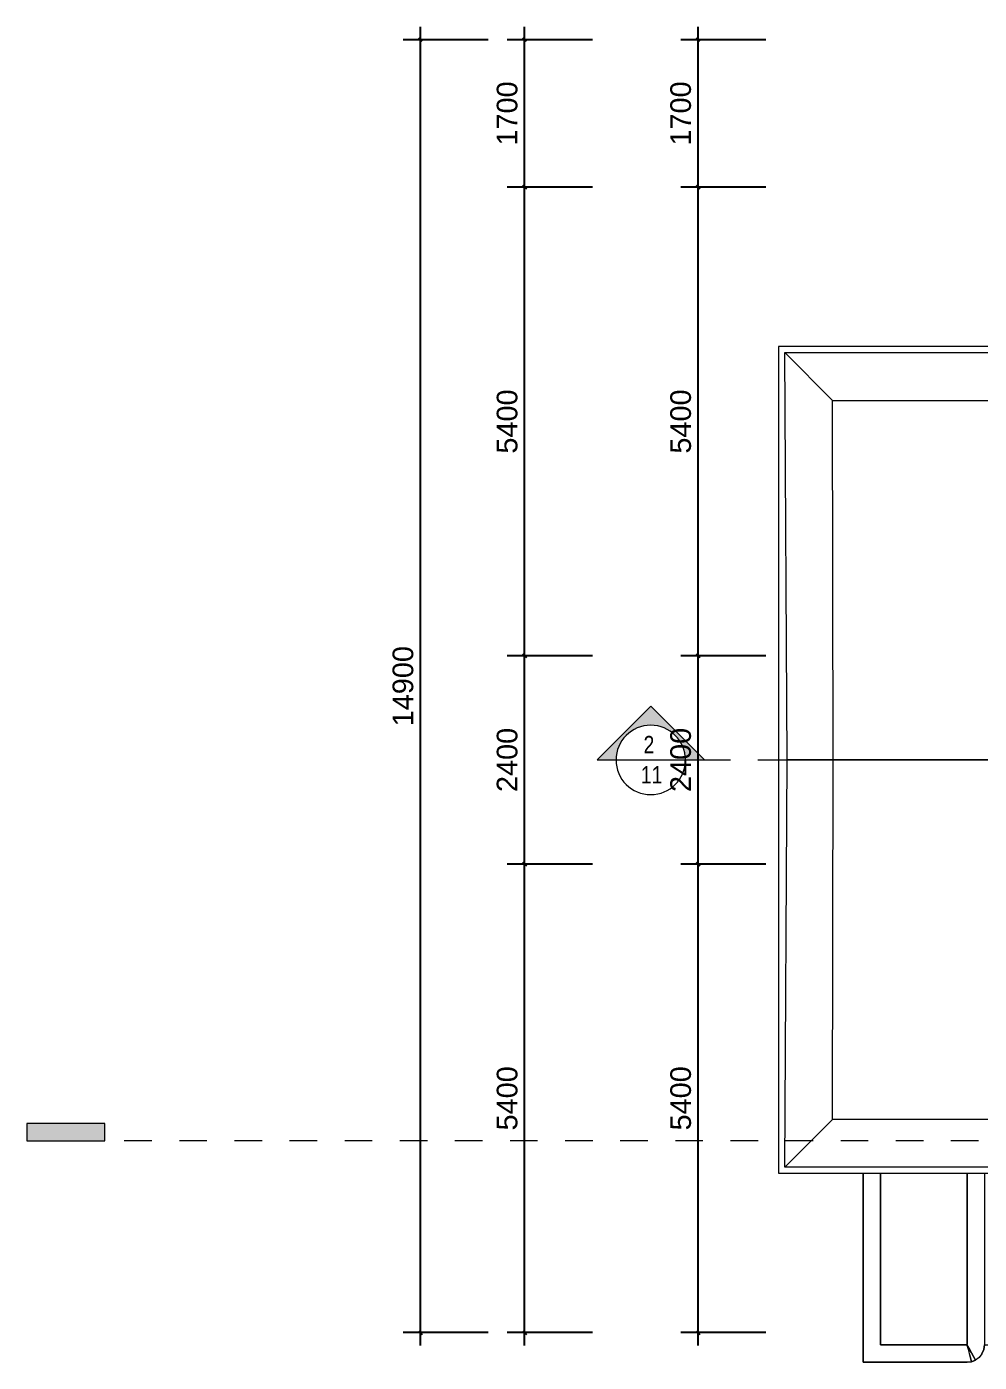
# Model space of a CAD drawing. Header units: millimetres. Extents: x -20510 to 108935, y -243239 to 20306.
# Drawn here: x -14938 to -3961, y -175342 to -159950 of the extents above; entities that cross this region are included whole.
import ezdxf

# ---------------------------------------------------------------- set-up
doc = ezdxf.new("R2010")
doc.units = ezdxf.units.MM
doc.linetypes.add('Abgebrochen', pattern=[714.375, 476.25, -238.125])
doc.linetypes.add('Aligning Line', pattern=[635, 317.5, -317.5])
for name, color, linetype, lineweight in [('A-ANNO-DIMS', 1, 'Continuous', 9), ('A-DETL', 8, 'Continuous', 9), ('A-GENM', 3, 'Continuous', 9), ('G-ANNO-SYMB', 6, 'Abgebrochen', 9), ('G-IMPT', 8, 'Continuous', 9)]:
    doc.layers.add(name, color=color, linetype=linetype, lineweight=lineweight)
doc.styles.add('Arial', font='arial.ttf', dxfattribs={"width": 0.8, "height": 250})
doc.styles.add('Arial_5', font='arial.ttf', dxfattribs={"height": 238.125})
doc.dimstyles.new('SecretInternalLinAngDimStyle5p4736185', dxfattribs={"dimscale": 304.8, "dimtxt": 242.94927, "dimasz": 0.130208, "dimexe": 0.656168, "dimexo": 0.0625, "dimgap": 0.260417, "dimtad": 1, "dimdec": 0, "dimrnd": 100, "dimzin": 0, "dimdsep": 46, "dimtxsty": 'Arial_5', "dimblk1": 'OBLIQUE', "dimblk2": 'OBLIQUE', "dimsah": 1, "dimcen": 0.09, "dimdle": 0.492126, "dimazin": 0, "dimtfac": 1, "dimtdec": 4, "dimtix": 1, "dimtmove": 0, "dimatfit": 3, "dimfxl": 2.624672, "dimfxlon": 1, "dimtvp": 1, "dimtolj": 1, "dimtzin": 0, "dimarcsym": 2})

# ---------------------------------------------------------------- blocks, each defined once
blk = doc.blocks.new('Detail View - M_Section Tail - Filled Horizontal-28776-05_MẶT BẰNG TẦNG ÁP MÁI')
at = {"layer": 'G-ANNO-SYMB', "linetype": 'Continuous'}
blk.add_hatch(color=256, dxfattribs=at).paths.add_polyline_path([(0, 2), (0, 0), (-9, 0), (-9, 2)])
for p, q in [((0, 2), (-9, 2)), ((-9, 2), (-9, 0)), ((0, 0), (0, 2)), ((-9, 0), (0, 0))]:
    blk.add_line(p, q, dxfattribs=at)
blk = doc.blocks.new('Mat_Tien_3dsMax - Sync_3dsMax_To_Revit-2401403-06_MẶT BẰNG TẦNG TUM')
at = {"layer": 'A-DETL'}
blk.add_line((-6603, 4694), (504, 4694), dxfattribs=at)
at = {"layer": 'A-GENM'}
for p, q in [((-850, 2965), (-850, -2965)), ((4189, 2965), (-850, 2965)), ((4189, 2345), (4189, 2965)), ((4189, -2345), (4189, 2345)), ((4189, -2965), (4189, -2345)), ((-850, -2965), (3223, -2965)), ((3223, -2965), (4189, -2965))]:
    blk.add_line(p, q, dxfattribs=at)
at = {"layer": 'G-IMPT'}
for p, q in [((-696, 6917), (-649, 6935)), ((-696, 6917), (-649, 6935)), ((-649, 6935), (-600, 6942)), ((-649, 6935), (-600, 6942)), ((-600, 6942), (0, 6942)), ((0, 6942), (-600, 6942)), ((0, 6942), (0, 4764)), ((0, 4764), (0, 6942)), ((-800, 6742), (-792, 6793)), ((-800, 6742), (-792, 6793)), ((-792, 6793), (-770, 6843)), ((-792, 6793), (-770, 6843)), ((-770, 6843), (-737, 6885)), ((-770, 6843), (-737, 6885)), ((-599, 6744), (-770, 6843)), ((-770, 6843), (-597, 6740)), ((-737, 6885), (-696, 6917)), ((-737, 6885), (-696, 6917)), ((-800, 4764), (-800, 6742)), ((-800, 4764), (-800, 6742)), ((-601, 6748), (-598, 6745)), ((-600, 6726), (-598, 6737)), ((-598, 6737), (-600, 6726)), ((-600, 4764), (-600, 6726)), ((-600, 6726), (-600, 4764)), ((-587, 6742), (-599, 6740)), ((-587, 6742), (-599, 6740)), ((-599, 6740), (-597, 6741)), ((-598, 6737), (-597, 6740)), ((-597, 6740), (-598, 6737)), ((-597, 6741), (-595, 6742)), ((-597, 6740), (-595, 6742)), ((-595, 6742), (-597, 6740)), ((-597, 6741), (-595, 6742)), ((-587, 6742), (-200, 6742)), ((-200, 6742), (-587, 6742)), ((-200, 6742), (-200, 4764)), ((-200, 4764), (-200, 6742)), ((-6674, 4764), (-6674, 0)), ((574, 4764), (-6674, 4764)), ((-6574, 0), (-6603, 4694)), ((-6603, 4694), (-6052, 4142)), ((504, 4694), (500, 4164)), ((574, 4164), (574, 4764)), ((-300, 2965), (-300, 4164)), ((700, 4164), (-300, 4164)), ((700, 4164), (700, 2965)), ((-6052, 4142), (-300, 4142)), ((-6045, 0), (-6052, 4142)), ((-850, 2965), (-700, 2814)), ((4189, 2814), (4189, 2965)), ((-700, 2814), (-700, -2814)), ((4189, 2814), (-700, 2814)), ((-300, 0), (-300, 2814)), ((700, 2814), (700, 0)), ((4189, 2164), (4189, 2814)), ((100, 2164), (4189, 2164)), ((100, 0), (100, 2164)), ((700, 2164), (3840, 2164)), ((4189, 2164), (4189, 0)), ((4189, 0), (4189, 2164)), ((-6674, 0), (-6574, 0)), ((-6045, 0), (-6574, 0)), ((-850, 0), (-6045, 0)), ((-300, 0), (-700, 0)), ((700, 0), (700, -2814)), ((4189, 0), (4189, -2165)), ((4189, -2165), (4189, 0)), ((-6674, 0), (-6574, 0)), ((-6674, 0), (-6674, -4764)), ((-6603, -4694), (-6574, 0)), ((-6574, 0), (-6045, 0)), ((-6052, -4142), (-6045, 0)), ((-6045, 0), (-850, 0)), ((-700, 0), (-300, 0)), ((-300, 0), (-300, -2814)), ((100, -2165), (100, 0)), ((4189, -2165), (4189, -1800)), ((4189, -2165), (100, -2165)), ((700, -2165), (4189, -2165)), ((4189, -2814), (4189, -2165)), ((-850, -2965), (-700, -2814)), ((-700, -2814), (4189, -2814)), ((4189, -2814), (4189, -2965)), ((-300, -2965), (-300, -4164)), ((700, -2965), (700, -4164)), ((-6052, -4142), (-6603, -4694)), ((-300, -4142), (-6052, -4142)), ((700, -4164), (-300, -4164)), ((500, -4164), (504, -4694)), ((574, -4164), (574, -4764)), ((-6674, -4764), (574, -4764)), ((504, -4694), (-6603, -4694)), ((-5700, -4764), (-5700, -6942)), ((-5700, -6942), (-5700, -4764)), ((-5500, -4764), (-5500, -6742)), ((-5500, -6742), (-5500, -4764)), ((-4500, -6726), (-4500, -4764)), ((-4500, -4764), (-4500, -6726)), ((-4300, -4764), (-4300, -6742)), ((-4300, -4764), (-4300, -6742)), ((-800, -6742), (-800, -4764)), ((-800, -6742), (-800, -4764)), ((-800, -4764), (-800, -6742)), ((-600, -4764), (-600, -6726)), ((-600, -6726), (-600, -4764)), ((-200, -6742), (-200, -4764)), ((-200, -4764), (-200, -6742)), ((0, -6942), (0, -4764)), ((0, -4764), (0, -6942)), ((-5500, -6742), (-4513, -6742)), ((-4513, -6742), (-5500, -6742)), ((-4513, -6742), (-4501, -6740)), ((-4513, -6742), (-4501, -6740)), ((-4505, -6742), (-4503, -6740)), ((-4503, -6740), (-4505, -6742)), ((-4503, -6741), (-4505, -6742)), ((-4503, -6740), (-4502, -6737)), ((-4502, -6737), (-4503, -6740)), ((-4501, -6740), (-4503, -6741)), ((-4502, -6737), (-4500, -6726)), ((-4500, -6726), (-4502, -6737)), ((-4308, -6793), (-4300, -6742)), ((-4300, -6742), (-4308, -6793)), ((-4300, -6742), (-800, -6742)), ((-792, -6793), (-800, -6742)), ((-792, -6793), (-800, -6742)), ((-649, -6935), (-599, -6749)), ((-600, -6726), (-598, -6737)), ((-598, -6737), (-600, -6726)), ((-600, -6942), (-587, -6742)), ((-599, -6749), (-600, -6942)), ((-599, -6740), (-599, -6745)), ((-599, -6740), (-587, -6742)), ((-587, -6742), (-599, -6740)), ((-598, -6737), (-597, -6740)), ((-597, -6740), (-598, -6737)), ((-598, -6745), (-595, -6742)), ((-597, -6740), (-595, -6742)), ((-597, -6740), (-595, -6742)), ((-587, -6742), (-200, -6742)), ((-200, -6742), (-587, -6742)), ((-4450, -6935), (-4404, -6917)), ((-4404, -6917), (-4450, -6935)), ((-4362, -6886), (-4404, -6917)), ((-4362, -6886), (-4404, -6917)), ((-4330, -6843), (-4362, -6886)), ((-4330, -6843), (-4362, -6886)), ((-4330, -6843), (-4308, -6793)), ((-4308, -6793), (-4330, -6843)), ((-770, -6843), (-792, -6793)), ((-770, -6843), (-792, -6793)), ((-737, -6886), (-770, -6843)), ((-737, -6886), (-770, -6843)), ((-696, -6917), (-737, -6886)), ((-696, -6917), (-737, -6886)), ((-696, -6917), (-649, -6935)), ((-649, -6935), (-696, -6917)), ((-5700, -6942), (-4500, -6942)), ((-4500, -6942), (-5700, -6942)), ((-4500, -6942), (-4450, -6935)), ((-4450, -6935), (-4500, -6942)), ((-649, -6935), (-600, -6942)), ((-600, -6942), (-649, -6935)), ((-600, -6942), (0, -6942)), ((0, -6942), (-600, -6942))]:
    blk.add_line(p, q, dxfattribs=at)
at = {"layer": 'G-IMPT', "flags": 128}
for points in [[(-649, 6935), (-637, 6889), (-625, 6842), (-613, 6795), (-601, 6749)], [(-599, 6749), (-611, 6796), (-624, 6842), (-637, 6889), (-649, 6935)], [(-601, 6749), (-613, 6795), (-625, 6842), (-637, 6889), (-649, 6935)], [(-649, 6935), (-637, 6889), (-624, 6842), (-611, 6796), (-599, 6749)], [(-599, 6749), (-623, 6791), (-647, 6833), (-672, 6875), (-696, 6917)], [(-696, 6917), (-672, 6875), (-649, 6833), (-625, 6791), (-601, 6749)], [(-601, 6749), (-625, 6791), (-649, 6833), (-672, 6875), (-696, 6917)], [(-696, 6917), (-672, 6875), (-649, 6833), (-625, 6791), (-601, 6749)], [(-601, 6749), (-601, 6749), (-601, 6748), (-601, 6748), (-601, 6748)], [(-601, 6749), (-601, 6749), (-601, 6748), (-601, 6748), (-601, 6748)], [(-599, 6740), (-599, 6742), (-600, 6745), (-600, 6747), (-601, 6749)], [(-601, 6748), (-601, 6748), (-601, 6748), (-601, 6749), (-601, 6749)], [(-601, 6749), (-601, 6749), (-601, 6748), (-601, 6748), (-601, 6748)], [(-601, 6748), (-600, 6747), (-600, 6747), (-599, 6746), (-599, 6745)], [(-601, 6748), (-600, 6747), (-600, 6747), (-599, 6746), (-599, 6745)], [(-599, 6745), (-599, 6746), (-600, 6747), (-600, 6747), (-601, 6748)], [(-598, 6745), (-598, 6746), (-598, 6747), (-598, 6748), (-599, 6749)], [(-598, 6745), (-598, 6746), (-598, 6747), (-598, 6748), (-599, 6749)], [(-599, 6749), (-599, 6749), (-599, 6749), (-599, 6749), (-599, 6749)], [(-598, 6745), (-598, 6746), (-598, 6747), (-598, 6748), (-599, 6749)], [(-599, 6749), (-599, 6749), (-599, 6749), (-599, 6749), (-599, 6749)], [(-599, 6749), (-599, 6748), (-599, 6747), (-599, 6746), (-599, 6745)], [(-599, 6749), (-599, 6748), (-599, 6747), (-599, 6746), (-599, 6745)], [(-599, 6745), (-599, 6745), (-599, 6745), (-599, 6745), (-599, 6744)], [(-599, 6745), (-599, 6745), (-599, 6745), (-599, 6745), (-599, 6744)], [(-599, 6745), (-599, 6745), (-599, 6745), (-599, 6745), (-599, 6744)], [(-597, 6744), (-598, 6744), (-598, 6744), (-598, 6744), (-599, 6744)], [(-599, 6744), (-598, 6744), (-598, 6743), (-597, 6742), (-597, 6741)], [(-599, 6744), (-598, 6744), (-598, 6743), (-597, 6742), (-597, 6741)], [(-599, 6744), (-598, 6744), (-598, 6743), (-597, 6742), (-597, 6741)], [(-599, 6740), (-598, 6741), (-598, 6741), (-597, 6741), (-597, 6741)], [(-597, 6741), (-597, 6741), (-598, 6741), (-598, 6741), (-599, 6740)], [(-597, 6741), (-597, 6741), (-598, 6741), (-598, 6741), (-599, 6740)], [(-597, 6744), (-597, 6744), (-598, 6745), (-598, 6745), (-598, 6745)], [(-597, 6744), (-597, 6744), (-598, 6745), (-598, 6745), (-598, 6745)], [(-595, 6742), (-596, 6743), (-596, 6743), (-597, 6743), (-597, 6744)], [(-597, 6741), (-597, 6742), (-597, 6743), (-597, 6743), (-597, 6744)], [(-597, 6741), (-597, 6742), (-597, 6743), (-597, 6743), (-597, 6744)], [(-4503, -6741), (-4504, -6741), (-4504, -6742), (-4504, -6742), (-4505, -6742)], [(-4503, -6741), (-4504, -6741), (-4504, -6742), (-4504, -6742), (-4505, -6742)], [(-4503, -6741), (-4504, -6741), (-4504, -6742), (-4504, -6742), (-4505, -6742)], [(-4505, -6742), (-4504, -6742), (-4504, -6742), (-4504, -6741), (-4503, -6741)], [(-4502, -6745), (-4503, -6745), (-4503, -6744), (-4504, -6743), (-4505, -6742)], [(-4505, -6742), (-4504, -6743), (-4504, -6743), (-4503, -6743), (-4502, -6744)], [(-4505, -6742), (-4504, -6743), (-4504, -6743), (-4503, -6743), (-4502, -6744)], [(-4505, -6742), (-4504, -6743), (-4503, -6744), (-4503, -6745), (-4502, -6745)], [(-4502, -6745), (-4503, -6745), (-4503, -6744), (-4504, -6743), (-4505, -6742)], [(-4505, -6742), (-4504, -6743), (-4504, -6743), (-4503, -6743), (-4502, -6744)], [(-4502, -6745), (-4503, -6745), (-4503, -6744), (-4504, -6743), (-4505, -6742)], [(-4505, -6742), (-4504, -6744), (-4503, -6746), (-4502, -6747), (-4501, -6749)], [(-4501, -6740), (-4502, -6741), (-4502, -6741), (-4503, -6741), (-4503, -6741)], [(-4503, -6741), (-4503, -6741), (-4502, -6741), (-4502, -6741), (-4501, -6740)], [(-4501, -6744), (-4502, -6744), (-4502, -6743), (-4503, -6742), (-4503, -6741)], [(-4503, -6741), (-4503, -6742), (-4503, -6743), (-4503, -6743), (-4502, -6744)], [(-4502, -6744), (-4503, -6743), (-4503, -6743), (-4503, -6742), (-4503, -6741)], [(-4501, -6744), (-4502, -6744), (-4502, -6743), (-4503, -6742), (-4503, -6741)], [(-4503, -6741), (-4503, -6742), (-4503, -6743), (-4503, -6743), (-4502, -6744)], [(-4501, -6744), (-4502, -6744), (-4502, -6743), (-4503, -6742), (-4503, -6741)], [(-4502, -6744), (-4503, -6743), (-4503, -6743), (-4503, -6742), (-4503, -6741)], [(-4503, -6741), (-4503, -6742), (-4502, -6743), (-4502, -6744), (-4501, -6744)], [(-4502, -6744), (-4502, -6744), (-4502, -6745), (-4502, -6745), (-4502, -6745)], [(-4502, -6744), (-4502, -6744), (-4502, -6744), (-4502, -6744), (-4501, -6744)], [(-4502, -6744), (-4502, -6744), (-4502, -6745), (-4502, -6745), (-4502, -6745)], [(-4502, -6744), (-4502, -6744), (-4502, -6744), (-4502, -6744), (-4501, -6744)], [(-4502, -6745), (-4502, -6745), (-4502, -6745), (-4502, -6744), (-4502, -6744)], [(-4502, -6744), (-4502, -6744), (-4502, -6744), (-4502, -6744), (-4501, -6744)], [(-4502, -6745), (-4502, -6745), (-4502, -6745), (-4502, -6744), (-4502, -6744)], [(-4502, -6744), (-4502, -6744), (-4502, -6744), (-4502, -6744), (-4501, -6744)], [(-4502, -6745), (-4502, -6745), (-4502, -6745), (-4502, -6744), (-4502, -6744)], [(-4502, -6745), (-4502, -6746), (-4502, -6747), (-4501, -6748), (-4501, -6749)], [(-4499, -6748), (-4500, -6747), (-4501, -6747), (-4501, -6746), (-4502, -6745)], [(-4502, -6745), (-4502, -6746), (-4502, -6747), (-4501, -6748), (-4501, -6749)], [(-4499, -6748), (-4500, -6747), (-4501, -6747), (-4501, -6746), (-4502, -6745)], [(-4501, -6749), (-4501, -6748), (-4502, -6747), (-4502, -6746), (-4502, -6745)], [(-4501, -6749), (-4501, -6748), (-4502, -6747), (-4502, -6746), (-4502, -6745)], [(-4502, -6745), (-4501, -6746), (-4501, -6747), (-4500, -6747), (-4499, -6748)], [(-4499, -6748), (-4500, -6747), (-4501, -6747), (-4501, -6746), (-4502, -6745)], [(-4499, -6748), (-4500, -6747), (-4501, -6747), (-4501, -6746), (-4502, -6745)], [(-4499, -6748), (-4500, -6747), (-4500, -6746), (-4501, -6745), (-4501, -6744)], [(-4501, -6744), (-4501, -6745), (-4500, -6746), (-4500, -6747), (-4499, -6748)], [(-4501, -6744), (-4501, -6745), (-4500, -6746), (-4500, -6747), (-4499, -6748)], [(-4501, -6744), (-4501, -6745), (-4500, -6746), (-4500, -6747), (-4499, -6748)], [(-4501, -6749), (-4488, -6796), (-4476, -6842), (-4463, -6889), (-4450, -6935)], [(-4501, -6749), (-4488, -6796), (-4476, -6842), (-4463, -6889), (-4450, -6935)], [(-4404, -6917), (-4428, -6875), (-4452, -6833), (-4477, -6791), (-4501, -6749)], [(-4499, -6749), (-4499, -6749), (-4499, -6748), (-4499, -6748), (-4499, -6748)], [(-4499, -6749), (-4499, -6749), (-4499, -6748), (-4499, -6748), (-4499, -6748)], [(-4499, -6748), (-4499, -6748), (-4499, -6748), (-4499, -6749), (-4499, -6749)], [(-4450, -6935), (-4463, -6889), (-4475, -6842), (-4487, -6795), (-4499, -6749)], [(-4404, -6917), (-4427, -6875), (-4451, -6833), (-4475, -6791), (-4499, -6749)], [(-4499, -6749), (-4475, -6791), (-4451, -6833), (-4427, -6875), (-4404, -6917)], [(-601, -6749), (-625, -6791), (-649, -6833), (-672, -6875), (-696, -6917)], [(-601, -6749), (-600, -6747), (-600, -6745), (-599, -6742), (-599, -6740)], [(-599, -6745), (-599, -6746), (-600, -6747), (-600, -6747), (-601, -6748)], [(-599, -6745), (-599, -6746), (-600, -6747), (-600, -6747), (-601, -6748)], [(-601, -6748), (-601, -6748), (-601, -6748), (-601, -6749), (-601, -6749)], [(-601, -6748), (-601, -6748), (-601, -6748), (-601, -6749), (-601, -6749)], [(-597, -6741), (-597, -6742), (-598, -6743), (-598, -6744), (-599, -6744)], [(-599, -6744), (-598, -6744), (-598, -6743), (-597, -6742), (-597, -6741)], [(-599, -6744), (-598, -6744), (-598, -6743), (-597, -6742), (-597, -6741)], [(-595, -6742), (-596, -6744), (-597, -6746), (-598, -6747), (-599, -6749)], [(-599, -6744), (-599, -6745), (-599, -6745), (-599, -6745), (-599, -6745)], [(-599, -6744), (-598, -6744), (-598, -6744), (-598, -6744), (-597, -6744)], [(-599, -6745), (-599, -6745), (-599, -6745), (-599, -6745), (-599, -6744)], [(-597, -6744), (-598, -6744), (-598, -6744), (-598, -6744), (-599, -6744)], [(-599, -6745), (-599, -6745), (-599, -6745), (-599, -6745), (-599, -6744)], [(-598, -6745), (-598, -6746), (-598, -6747), (-598, -6748), (-599, -6749)], [(-599, -6749), (-599, -6748), (-599, -6747), (-599, -6746), (-599, -6745)], [(-598, -6745), (-598, -6746), (-598, -6747), (-598, -6748), (-599, -6749)], [(-599, -6749), (-599, -6748), (-599, -6747), (-599, -6746), (-599, -6745)], [(-599, -6749), (-598, -6748), (-598, -6747), (-598, -6746), (-598, -6745)], [(-599, -6749), (-599, -6749), (-599, -6749), (-599, -6749), (-599, -6749)], [(-599, -6749), (-599, -6749), (-599, -6749), (-599, -6749), (-599, -6749)], [(-597, -6744), (-597, -6744), (-598, -6745), (-598, -6745), (-598, -6745)], [(-597, -6744), (-597, -6744), (-598, -6745), (-598, -6745), (-598, -6745)], [(-595, -6742), (-595, -6742), (-596, -6742), (-596, -6741), (-597, -6741)], [(-597, -6741), (-597, -6742), (-597, -6743), (-597, -6743), (-597, -6744)], [(-597, -6741), (-597, -6742), (-597, -6743), (-597, -6743), (-597, -6744)]]:
    blk.add_lwpolyline(points, dxfattribs=at)
blk = doc.blocks.new('Mat_Tien_3dsMax - Mat_Tien_3dsMax-2387879-06_MẶT BẰNG TẦNG TUM')
blk.add_blockref('Mat_Tien_3dsMax - Sync_3dsMax_To_Revit-2401403-06_MẶT BẰNG TẦNG TUM', (0, 0))
blk = doc.blocks.new('Section - CAT DUNG-122916-06_MẶT BẰNG TẦNG TUM')
at = {"layer": 'G-ANNO-SYMB', "linetype": 'Continuous'}
h = blk.add_hatch(color=256, dxfattribs=at)
edge = h.paths.add_edge_path()
edge.add_line((0.18, 0), (-2, 0))
edge.add_arc((-6, 0), 4, 0, 90)
edge.add_arc((-6, 0), 4, 90, 180)
edge.add_line((-10, 0), (-12.18, 0))
edge.add_line((-12.18, 0), (-6, 6.18))
edge.add_line((-6, 6.18), (0.18, 0))
for p, q in [((-6, 6.18), (-12.18, 0)), ((0.18, 0), (-6, 6.18)), ((-12.18, 0), (-10, 0)), ((-2, 0), (0.18, 0))]:
    blk.add_line(p, q, dxfattribs=at)
for start, end in [(360, 180), (90, 180), (0, 90), (180, 360)]:
    blk.add_arc((-6, 0), 4, start, end, dxfattribs=at)
blk = doc.blocks.new('_Oblique')
at = {"color": 0, "linetype": 'ByBlock', "lineweight": -2}
blk.add_line((-0.5, -0.5), (0.5, 0.5), dxfattribs=at)
blk = doc.blocks.new('DIMBLOCK47-06_MẶT BẰNG TẦNG TUM')
at = {"layer": 'A-ANNO-DIMS', "color": 0, "lineweight": -2, "transparency": 16777216}
for p, q in [((-10400, -175150), (-10400, -159950)), ((-9619, -160100), (-10600, -160100)), ((-9619, -175000), (-10600, -175000))]:
    blk.add_line(p, q, dxfattribs=at)
at = {"layer": 'Defpoints', "color": 0, "transparency": 16777216}
for p in [(-10400, -160100), (-9600, -160100), (-9600, -175000)]:
    blk.add_point(p, dxfattribs=at)
at = {"layer": 'A-ANNO-DIMS', "color": 0, "lineweight": -2, "transparency": 16777216, "xscale": 39.6875, "yscale": 39.6875, "zscale": 39.6875}
for p, rotation in [((-10400, -160100), 90), ((-10400, -175000), 270)]:
    blk.add_blockref('_Oblique', p, dxfattribs=dict(at, rotation=rotation))
at = {"layer": 'A-ANNO-DIMS', "color": 0, "transparency": 16777216, "insert": (-10601, -167550), "char_height": 238.1, "width": 1098.88, "attachment_point": 5, "rotation": 90, "style": 'Arial_5'}
blk.add_mtext('\\A1;14900', dxfattribs=at)
blk = doc.blocks.new('DIMBLOCK48-06_MẶT BẰNG TẦNG TUM')
at = {"layer": 'A-ANNO-DIMS', "color": 0, "lineweight": -2, "transparency": 16777216}
for p, q in [((-9200, -175150), (-9200, -169450)), ((-8419, -169600), (-9400, -169600)), ((-8419, -175000), (-9400, -175000))]:
    blk.add_line(p, q, dxfattribs=at)
at = {"layer": 'Defpoints', "color": 0, "transparency": 16777216}
for p in [(-9200, -169600), (-8400, -169600), (-8400, -175000)]:
    blk.add_point(p, dxfattribs=at)
at = {"layer": 'A-ANNO-DIMS', "color": 0, "lineweight": -2, "transparency": 16777216, "xscale": 39.6875, "yscale": 39.6875, "zscale": 39.6875}
for p, rotation in [((-9200, -169600), 90), ((-9200, -175000), 270)]:
    blk.add_blockref('_Oblique', p, dxfattribs=dict(at, rotation=rotation))
at = {"layer": 'A-ANNO-DIMS', "color": 0, "transparency": 16777216, "insert": (-9401, -172300), "char_height": 238.1, "width": 879.1, "attachment_point": 5, "rotation": 90, "style": 'Arial_5'}
blk.add_mtext('\\A1;5400', dxfattribs=at)
blk = doc.blocks.new('DIMBLOCK49-06_MẶT BẰNG TẦNG TUM')
at = {"layer": 'A-ANNO-DIMS', "color": 0, "lineweight": -2, "transparency": 16777216}
for p, q in [((-9200, -169750), (-9200, -167050)), ((-8419, -167200), (-9400, -167200)), ((-8419, -169600), (-9400, -169600))]:
    blk.add_line(p, q, dxfattribs=at)
at = {"layer": 'Defpoints', "color": 0, "transparency": 16777216}
for p in [(-9200, -167200), (-8400, -167200), (-8400, -169600)]:
    blk.add_point(p, dxfattribs=at)
at = {"layer": 'A-ANNO-DIMS', "color": 0, "lineweight": -2, "transparency": 16777216, "xscale": 39.6875, "yscale": 39.6875, "zscale": 39.6875}
for p, rotation in [((-9200, -167200), 90), ((-9200, -169600), 270)]:
    blk.add_blockref('_Oblique', p, dxfattribs=dict(at, rotation=rotation))
at = {"layer": 'A-ANNO-DIMS', "color": 0, "transparency": 16777216, "insert": (-9401, -168400), "char_height": 238.1, "width": 879.1, "attachment_point": 5, "rotation": 90, "style": 'Arial_5'}
blk.add_mtext('\\A1;2400', dxfattribs=at)
blk = doc.blocks.new('DIMBLOCK50-06_MẶT BẰNG TẦNG TUM')
at = {"layer": 'A-ANNO-DIMS', "color": 0, "lineweight": -2, "transparency": 16777216}
for p, q in [((-9200, -167350), (-9200, -161650)), ((-8419, -161800), (-9400, -161800)), ((-8419, -167200), (-9400, -167200))]:
    blk.add_line(p, q, dxfattribs=at)
at = {"layer": 'Defpoints', "color": 0, "transparency": 16777216}
for p in [(-9200, -161800), (-8400, -161800), (-8400, -167200)]:
    blk.add_point(p, dxfattribs=at)
at = {"layer": 'A-ANNO-DIMS', "color": 0, "lineweight": -2, "transparency": 16777216, "xscale": 39.6875, "yscale": 39.6875, "zscale": 39.6875}
for p, rotation in [((-9200, -161800), 90), ((-9200, -167200), 270)]:
    blk.add_blockref('_Oblique', p, dxfattribs=dict(at, rotation=rotation))
at = {"layer": 'A-ANNO-DIMS', "color": 0, "transparency": 16777216, "insert": (-9401, -164500), "char_height": 238.1, "width": 879.1, "attachment_point": 5, "rotation": 90, "style": 'Arial_5'}
blk.add_mtext('\\A1;5400', dxfattribs=at)
blk = doc.blocks.new('DIMBLOCK51-06_MẶT BẰNG TẦNG TUM')
at = {"layer": 'A-ANNO-DIMS', "color": 0, "lineweight": -2, "transparency": 16777216}
for p, q in [((-9200, -161950), (-9200, -159950)), ((-8419, -160100), (-9400, -160100)), ((-8419, -161800), (-9400, -161800))]:
    blk.add_line(p, q, dxfattribs=at)
at = {"layer": 'Defpoints', "color": 0, "transparency": 16777216}
for p in [(-9200, -160100), (-8400, -160100), (-8400, -161800)]:
    blk.add_point(p, dxfattribs=at)
at = {"layer": 'A-ANNO-DIMS', "color": 0, "lineweight": -2, "transparency": 16777216, "xscale": 39.6875, "yscale": 39.6875, "zscale": 39.6875}
for p, rotation in [((-9200, -160100), 90), ((-9200, -161800), 270)]:
    blk.add_blockref('_Oblique', p, dxfattribs=dict(at, rotation=rotation))
at = {"layer": 'A-ANNO-DIMS', "color": 0, "transparency": 16777216, "insert": (-9401, -160950), "char_height": 238.1, "width": 879.1, "attachment_point": 5, "rotation": 90, "style": 'Arial_5'}
blk.add_mtext('\\A1;1700', dxfattribs=at)
blk = doc.blocks.new('DIMBLOCK52-06_MẶT BẰNG TẦNG TUM')
at = {"layer": 'A-ANNO-DIMS', "color": 0, "lineweight": -2, "transparency": 16777216}
for p, q in [((-7200, -175150), (-7200, -169450)), ((-6419, -169600), (-7400, -169600)), ((-6419, -175000), (-7400, -175000))]:
    blk.add_line(p, q, dxfattribs=at)
at = {"layer": 'Defpoints', "color": 0, "transparency": 16777216}
for p in [(-7200, -169600), (-6400, -169600), (-6400, -175000)]:
    blk.add_point(p, dxfattribs=at)
at = {"layer": 'A-ANNO-DIMS', "color": 0, "lineweight": -2, "transparency": 16777216, "xscale": 39.6875, "yscale": 39.6875, "zscale": 39.6875}
for p, rotation in [((-7200, -169600), 90), ((-7200, -175000), 270)]:
    blk.add_blockref('_Oblique', p, dxfattribs=dict(at, rotation=rotation))
at = {"layer": 'A-ANNO-DIMS', "color": 0, "transparency": 16777216, "insert": (-7401, -172300), "char_height": 238.1, "width": 879.1, "attachment_point": 5, "rotation": 90, "style": 'Arial_5'}
blk.add_mtext('\\A1;5400', dxfattribs=at)
blk = doc.blocks.new('DIMBLOCK53-06_MẶT BẰNG TẦNG TUM')
at = {"layer": 'A-ANNO-DIMS', "color": 0, "lineweight": -2, "transparency": 16777216}
for p, q in [((-7200, -169750), (-7200, -167050)), ((-6419, -167200), (-7400, -167200)), ((-6419, -169600), (-7400, -169600))]:
    blk.add_line(p, q, dxfattribs=at)
at = {"layer": 'Defpoints', "color": 0, "transparency": 16777216}
for p in [(-7200, -167200), (-6400, -167200), (-6400, -169600)]:
    blk.add_point(p, dxfattribs=at)
at = {"layer": 'A-ANNO-DIMS', "color": 0, "lineweight": -2, "transparency": 16777216, "xscale": 39.6875, "yscale": 39.6875, "zscale": 39.6875}
for p, rotation in [((-7200, -167200), 90), ((-7200, -169600), 270)]:
    blk.add_blockref('_Oblique', p, dxfattribs=dict(at, rotation=rotation))
at = {"layer": 'A-ANNO-DIMS', "color": 0, "transparency": 16777216, "insert": (-7401, -168400), "char_height": 238.1, "width": 879.1, "attachment_point": 5, "rotation": 90, "style": 'Arial_5'}
blk.add_mtext('\\A1;2400', dxfattribs=at)
blk = doc.blocks.new('DIMBLOCK54-06_MẶT BẰNG TẦNG TUM')
at = {"layer": 'A-ANNO-DIMS', "color": 0, "lineweight": -2, "transparency": 16777216}
for p, q in [((-7200, -167350), (-7200, -161650)), ((-6419, -161800), (-7400, -161800)), ((-6419, -167200), (-7400, -167200))]:
    blk.add_line(p, q, dxfattribs=at)
at = {"layer": 'Defpoints', "color": 0, "transparency": 16777216}
for p in [(-7200, -161800), (-6400, -161800), (-6400, -167200)]:
    blk.add_point(p, dxfattribs=at)
at = {"layer": 'A-ANNO-DIMS', "color": 0, "lineweight": -2, "transparency": 16777216, "xscale": 39.6875, "yscale": 39.6875, "zscale": 39.6875}
for p, rotation in [((-7200, -161800), 90), ((-7200, -167200), 270)]:
    blk.add_blockref('_Oblique', p, dxfattribs=dict(at, rotation=rotation))
at = {"layer": 'A-ANNO-DIMS', "color": 0, "transparency": 16777216, "insert": (-7401, -164500), "char_height": 238.1, "width": 879.1, "attachment_point": 5, "rotation": 90, "style": 'Arial_5'}
blk.add_mtext('\\A1;5400', dxfattribs=at)
blk = doc.blocks.new('DIMBLOCK55-06_MẶT BẰNG TẦNG TUM')
at = {"layer": 'A-ANNO-DIMS', "color": 0, "lineweight": -2, "transparency": 16777216}
for p, q in [((-7200, -161950), (-7200, -159950)), ((-6419, -160100), (-7400, -160100)), ((-6419, -161800), (-7400, -161800))]:
    blk.add_line(p, q, dxfattribs=at)
at = {"layer": 'Defpoints', "color": 0, "transparency": 16777216}
for p in [(-7200, -160100), (-6400, -160100), (-6400, -161800)]:
    blk.add_point(p, dxfattribs=at)
at = {"layer": 'A-ANNO-DIMS', "color": 0, "lineweight": -2, "transparency": 16777216, "xscale": 39.6875, "yscale": 39.6875, "zscale": 39.6875}
for p, rotation in [((-7200, -160100), 90), ((-7200, -161800), 270)]:
    blk.add_blockref('_Oblique', p, dxfattribs=dict(at, rotation=rotation))
at = {"layer": 'A-ANNO-DIMS', "color": 0, "transparency": 16777216, "insert": (-7401, -160950), "char_height": 238.1, "width": 879.1, "attachment_point": 5, "rotation": 90, "style": 'Arial_5'}
blk.add_mtext('\\A1;1700', dxfattribs=at)

msp = doc.modelspace()

# ---------------------------------------------------------------- linework, layer by layer
at = {"layer": 'G-ANNO-SYMB', "linetype": 'Continuous'}
msp.add_line((-8146.6, -168400), (-7346.6, -168400), dxfattribs=at)
at = {"layer": 'G-ANNO-SYMB', "linetype": 'Aligning Line'}
for p, q in [((-7146.6, -168400), (41465.8, -168400)), ((-1430.7, -172788.7), (-14037.6, -172788.7))]:
    msp.add_line(p, q, dxfattribs=at)

# ---------------------------------------------------------------- block references
at = {"layer": 'A-DETL'}
msp.add_blockref('Mat_Tien_3dsMax - Mat_Tien_3dsMax-2387879-06_MẶT BẰNG TẦNG TUM', (400, -168400), dxfattribs=at)
at = {"layer": 'G-ANNO-SYMB', "linetype": 'Continuous', "xscale": 99.99999999999991, "yscale": 99.99999999999991, "zscale": 99.99999999999991}
for name, p in [('Section - CAT DUNG-122916-06_MẶT BẰNG TẦNG TUM', (-7146.6, -168400)), ('Detail View - M_Section Tail - Filled Horizontal-28776-05_MẶT BẰNG TẦNG ÁP MÁI', (-14037.6, -172788.7))]:
    msp.add_blockref(name, p, dxfattribs=at)

# ---------------------------------------------------------------- dimensions: what is measured, and where the dimension line sits
at = {"layer": 'A-ANNO-DIMS'}
for base, p1, p2, override, picture, middle in [((-10400, -160100), (-9600, -175000), (-9600, -160100), {"dimpost": '<>', "dimfxl": 14900}, 'DIMBLOCK47-06_MẶT BẰNG TẦNG TUM', (-10601, -167550)), ((-9200, -160100), (-8400, -161800), (-8400, -160100), {"dimpost": '<>', "dimfxl": 1700}, 'DIMBLOCK51-06_MẶT BẰNG TẦNG TUM', (-9401, -160950)), ((-7200, -160100), (-6400, -161800), (-6400, -160100), {"dimpost": '<>', "dimfxl": 1700}, 'DIMBLOCK55-06_MẶT BẰNG TẦNG TUM', (-7401, -160950)), ((-9200, -161800), (-8400, -167200), (-8400, -161800), {"dimpost": '<>', "dimfxl": 5400}, 'DIMBLOCK50-06_MẶT BẰNG TẦNG TUM', (-9401, -164500)), ((-7200, -161800), (-6400, -167200), (-6400, -161800), {"dimpost": '<>', "dimfxl": 5400}, 'DIMBLOCK54-06_MẶT BẰNG TẦNG TUM', (-7401, -164500)), ((-9200, -167200), (-8400, -169600), (-8400, -167200), {"dimpost": '<>', "dimfxl": 2400}, 'DIMBLOCK49-06_MẶT BẰNG TẦNG TUM', (-9401, -168400)), ((-9200, -169600), (-8400, -175000), (-8400, -169600), {"dimpost": '<>', "dimfxl": 5400}, 'DIMBLOCK48-06_MẶT BẰNG TẦNG TUM', (-9401, -172300)), ((-7200, -169600), (-6400, -175000), (-6400, -169600), {"dimpost": '<>', "dimfxl": 5400}, 'DIMBLOCK52-06_MẶT BẰNG TẦNG TUM', (-7401, -172300))]:
    dim = msp.add_linear_dim(base=base, p1=p1, p2=p2, angle=90, dimstyle='SecretInternalLinAngDimStyle5p4736185', override=override, dxfattribs=at)
    dim.commit()
    dim.dimension.update_dxf_attribs({"geometry": picture, "text_midpoint": middle})

# ---------------------------------------------------------------- next in the draw order: texts
at = {"layer": 'G-ANNO-SYMB', "linetype": 'Continuous', "insert": (-7829.9, -168123), "char_height": 200, "width": 153.924, "attachment_point": 1, "style": 'Arial', "bg_fill": 3, "box_fill_scale": 1.25, "bg_fill_color": 9, "bg_fill_true_color": 13158600, "bg_fill_transparency": 0}
msp.add_mtext('2', dxfattribs=at)

# ---------------------------------------------------------------- next in the draw order: texts
at = {"layer": 'G-ANNO-SYMB', "linetype": 'Continuous', "insert": (-7861, -168471.5), "char_height": 200, "width": 307.848, "attachment_point": 1, "style": 'Arial', "bg_fill": 3, "box_fill_scale": 1.25, "bg_fill_color": 9, "bg_fill_true_color": 13158600, "bg_fill_transparency": 0}
msp.add_mtext('11', dxfattribs=at)

# ---------------------------------------------------------------- next in the draw order: dimensions: what is measured, and where the dimension line sits
at = {"layer": 'A-ANNO-DIMS'}
dim = msp.add_linear_dim(base=(-7200, -167200), p1=(-6400, -169600), p2=(-6400, -167200), angle=90, dimstyle='SecretInternalLinAngDimStyle5p4736185', override={"dimpost": '<>', "dimfxl": 2400}, dxfattribs=at)
dim.commit()
dim.dimension.update_dxf_attribs({"geometry": 'DIMBLOCK53-06_MẶT BẰNG TẦNG TUM', "text_midpoint": (-7401, -168400)})

doc.saveas('drawing.dxf')
